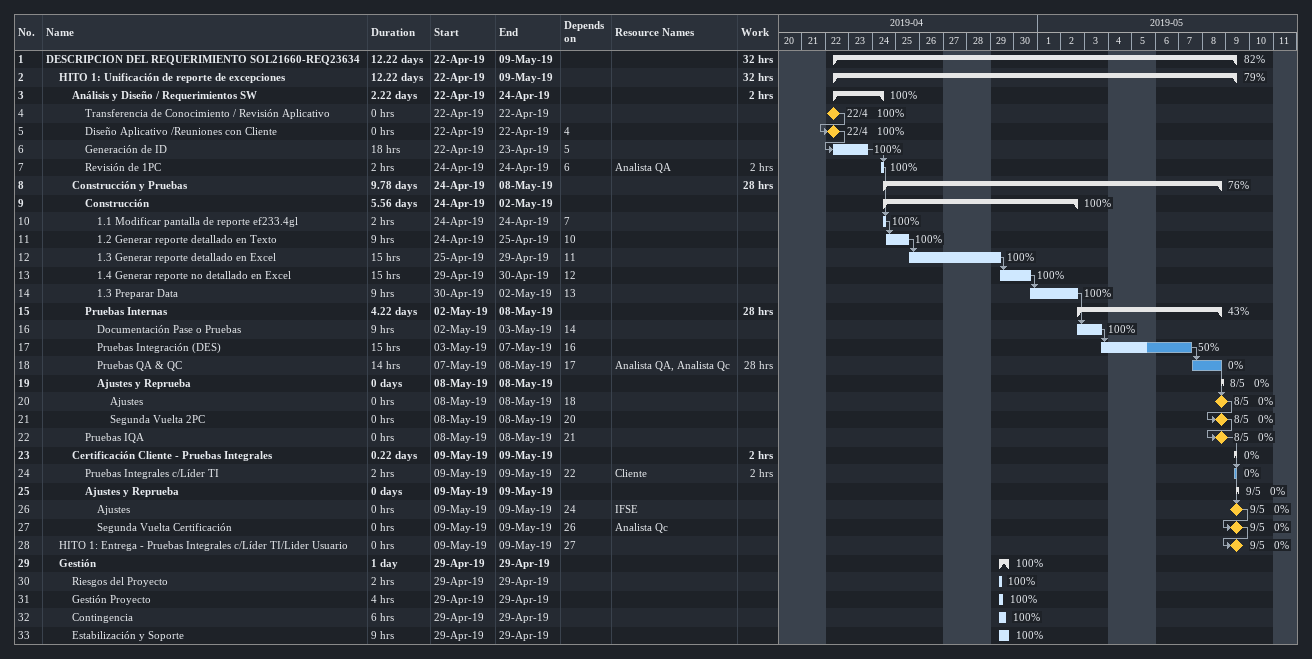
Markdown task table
| ID | Level | Task | Duration | Start | Finish | Predecessors | Resources | % complete | Work (h) |
|---|---|---|---|---|---|---|---|---|---|
| 1 | 1 | **DESCRIPCION DEL REQUERIMIENTO SOL21660-REQ23634** | 12.22d | 2019-04-22 | 2019-05-09 |  |  | 82 | 32 |
| 2 | 2 | **HITO 1: Unificación de reporte de excepciones** | 12.22d | 2019-04-22 | 2019-05-09 |  |  | 79 | 32 |
| 3 | 3 | **Análisis y Diseño / Requerimientos SW** | 2.22d | 2019-04-22 | 2019-04-24 |  |  | 100 | 2 |
| 4 | 4 | Transferencia de Conocimiento / Revisión Aplicativo | 0h | 2019-04-22 | 2019-04-22 |  |  | 100 |  |
| 5 | 4 | Diseño Aplicativo /Reuniones con Cliente | 0h | 2019-04-22 | 2019-04-22 | 4 |  | 100 |  |
| 6 | 4 | Generación de ID | 18h | 2019-04-22 | 2019-04-23 | 5 |  | 100 |  |
| 7 | 4 | Revisión de 1PC | 2h | 2019-04-24 | 2019-04-24 | 6 | Analista QA | 100 | 2 |
| 8 | 3 | **Construcción y Pruebas** | 9.78d | 2019-04-24 | 2019-05-08 |  |  | 76 | 28 |
| 9 | 4 | **Construcción** | 5.56d | 2019-04-24 | 2019-05-02 |  |  | 100 |  |
| 10 | 5 | 1.1 Modificar pantalla de reporte ef233.4gl | 2h | 2019-04-24 | 2019-04-24 | 7 |  | 100 |  |
| 11 | 5 | 1.2 Generar reporte detallado en Texto | 9h | 2019-04-24 | 2019-04-25 | 10 |  | 100 |  |
| 12 | 5 | 1.3 Generar reporte detallado en Excel | 15h | 2019-04-25 | 2019-04-29 | 11 |  | 100 |  |
| 13 | 5 | 1.4 Generar reporte no detallado en Excel | 15h | 2019-04-29 | 2019-04-30 | 12 |  | 100 |  |
| 14 | 5 | 1.3 Preparar Data | 9h | 2019-04-30 | 2019-05-02 | 13 |  | 100 |  |
| 15 | 4 | **Pruebas Internas** | 4.22d | 2019-05-02 | 2019-05-08 |  |  | 43 | 28 |
| 16 | 5 | Documentación Pase o Pruebas | 9h | 2019-05-02 | 2019-05-03 | 14 |  | 100 |  |
| 17 | 5 | Pruebas Integración (DES) | 15h | 2019-05-03 | 2019-05-07 | 16 |  | 50 |  |
| 18 | 5 | Pruebas QA & QC | 14h | 2019-05-07 | 2019-05-08 | 17 | Analista QA, Analista Qc | 0 | 28 |
| 19 | 5 | **Ajustes y Reprueba** | 0d | 2019-05-08 | 2019-05-08 |  |  | 0 |  |
| 20 | 6 | Ajustes | 0h | 2019-05-08 | 2019-05-08 | 18 |  | 0 |  |
| 21 | 6 | Segunda Vuelta 2PC | 0h | 2019-05-08 | 2019-05-08 | 20 |  | 0 |  |
| 22 | 4 | Pruebas IQA | 0h | 2019-05-08 | 2019-05-08 | 21 |  | 0 |  |
| 23 | 3 | **Certificación Cliente - Pruebas Integrales** | 0.22d | 2019-05-09 | 2019-05-09 |  |  | 0 | 2 |
| 24 | 4 | Pruebas Integrales c/Líder TI | 2h | 2019-05-09 | 2019-05-09 | 22 | Cliente | 0 | 2 |
| 25 | 4 | **Ajustes y Reprueba** | 0d | 2019-05-09 | 2019-05-09 |  |  | 0 |  |
| 26 | 5 | Ajustes | 0h | 2019-05-09 | 2019-05-09 | 24 | IFSE | 0 |  |
| 27 | 5 | Segunda Vuelta Certificación | 0h | 2019-05-09 | 2019-05-09 | 26 | Analista Qc | 0 |  |
| 28 | 2 | HITO 1: Entrega - Pruebas Integrales c/Líder TI/Lider Usuario | 0h | 2019-05-09 | 2019-05-09 | 27 |  | 0 |  |
| 29 | 2 | **Gestión** | 1d | 2019-04-29 | 2019-04-29 |  |  | 100 |  |
| 30 | 3 | Riesgos del Proyecto | 2h | 2019-04-29 | 2019-04-29 |  |  | 100 |  |
| 31 | 3 | Gestión Proyecto | 4h | 2019-04-29 | 2019-04-29 |  |  | 100 |  |
| 32 | 3 | Contingencia | 6h | 2019-04-29 | 2019-04-29 |  |  | 100 |  |
| 33 | 3 | Estabilización y Soporte | 9h | 2019-04-29 | 2019-04-29 |  |  | 100 |  |
